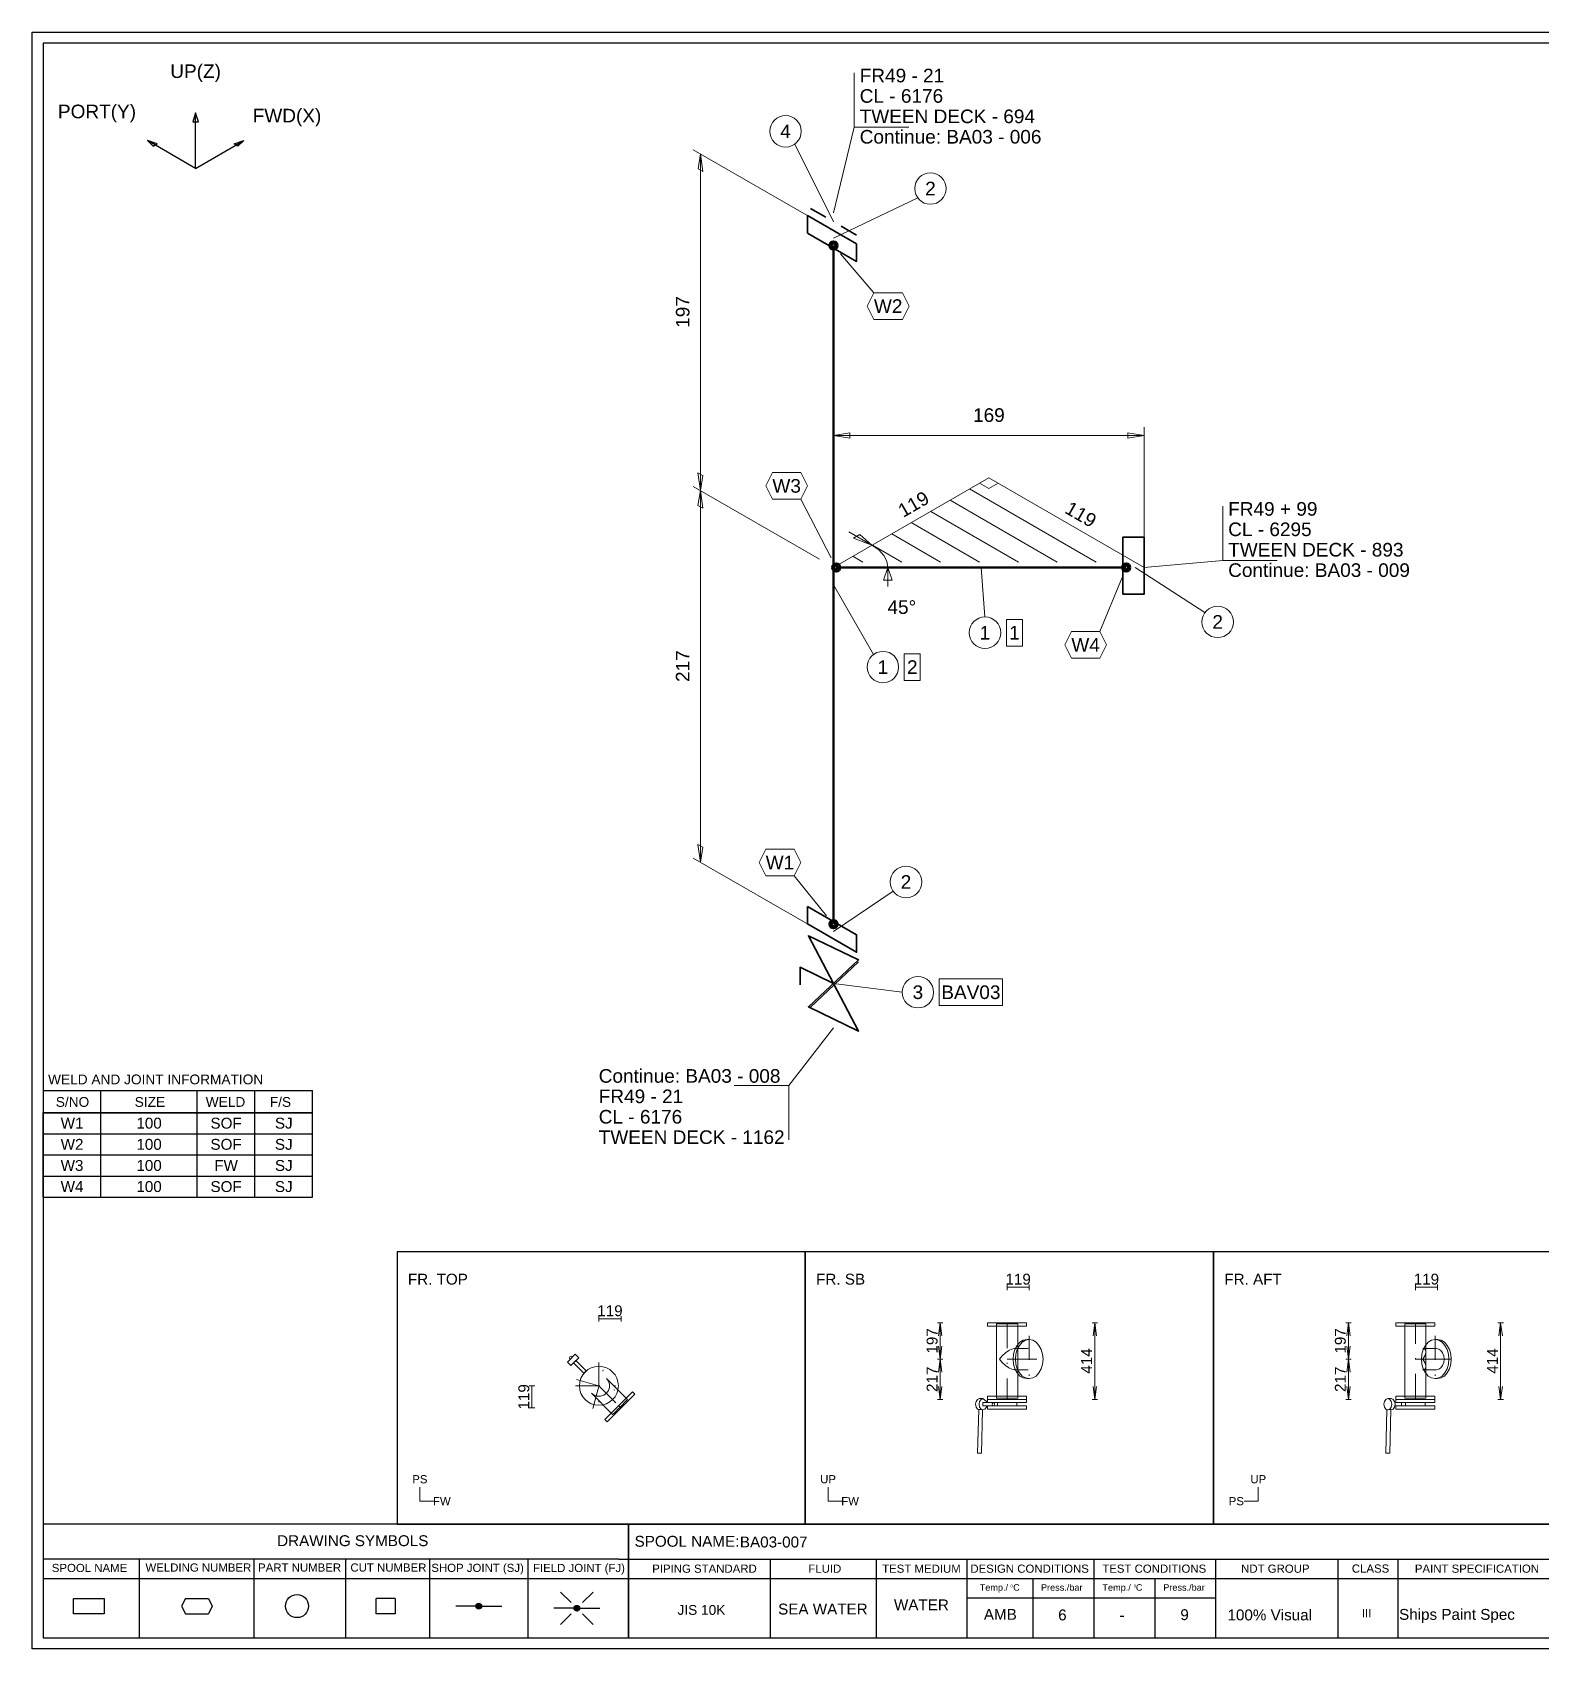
# Model space of a CAD drawing. Header units: millimetres. Extents: x 0 to 420, y 0 to 297.
# Drawn here: x 0 to 277.1, y 0 to 297 of the extents above; entities that cross this region are included whole.
import ezdxf
from ezdxf.enums import TextEntityAlignment as Align

# ---------------------------------------------------------------- set-up
doc = ezdxf.new("R2010")
doc.units = ezdxf.units.MM
doc.linetypes.add('DOTTED_DASHED5', pattern=[9.99983, 4.444369, -2.666621, 0.222218, -2.666621])
doc.linetypes.add('DOTTED_DASHED6', pattern=[10.0001, 4.444489, -2.666693, 0.222224, -2.666693])
for name, color, linetype in [('FramesFromTables', 40, 'Continuous'), ('I_Coordinates', 11, 'Continuous'), ('I_CutNumbers', 10, 'Continuous'), ('I_Dimensions', 4, 'Continuous'), ('I_OtherComponents', 2, 'Continuous'), ('I_PartNumbers', 9, 'Continuous'), ('I_Pipes', 1, 'Continuous'), ('I_Tags', 8, 'Continuous'), ('I_Triangles', 5, 'Continuous'), ('SymbolsOnDrawingSheet', 1, 'Continuous'), ('TextFromTables', 2, 'Continuous'), ('TextFromTextBoxes', 2, 'Continuous')]:
    doc.layers.add(name, color=color, linetype=linetype)
doc.styles.add('Cadmatic Default Text', font='arial.ttf')

# ---------------------------------------------------------------- blocks, each defined once
blk = doc.blocks.new('BA01728716188_BOM_4')
at = {"layer": 'FramesFromTables', "linetype": 'ByBlock', "lineweight": 18}
for p, q in [((292, 285), (418, 285)), ((292, 276), (292, 285)), ((292, 276), (292, 285)), ((299.6, 276), (299.6, 285)), ((299.6, 276), (299.6, 285)), ((307, 276), (307, 285)), ((307, 276), (307, 285)), ((318.6, 276), (318.6, 285)), ((318.6, 276), (318.6, 285)), ((360.1, 276), (360.1, 285)), ((360.1, 276), (360.1, 285)), ((384.2, 276), (384.2, 285)), ((384.2, 276), (384.2, 285)), ((405.2, 276), (405.2, 285)), ((405.2, 276), (405.2, 285)), ((418, 276), (418, 285)), ((292, 280.5), (418, 280.5)), ((292, 205), (418.1, 205)), ((292, 196.33), (292, 205)), ((292.1, 196.33), (292.1, 205)), ((299.6, 196.33), (299.6, 205)), ((299.6, 196.33), (299.6, 205)), ((307.2, 196.33), (307.2, 205)), ((307.2, 196.33), (307.2, 205)), ((361.8, 196.33), (361.8, 205)), ((361.8, 196.33), (361.8, 205)), ((383.6, 196.33), (383.6, 205)), ((383.6, 196.33), (383.6, 205)), ((405.2, 196.33), (405.2, 205)), ((405.2, 196.33), (405.2, 205)), ((418, 196.33), (418, 205)), ((292, 200.67), (418.1, 200.67)), ((292, 127.3), (418.2, 127.3)), ((292, 119.3), (292, 127.3)), ((292, 119.3), (292, 127.3)), ((298.5, 119.3), (298.5, 127.3)), ((298.5, 119.3), (298.5, 127.3)), ((356.6, 119.3), (356.6, 127.3)), ((356.6, 119.3), (356.6, 127.3)), ((380, 119.3), (380, 127.3)), ((380, 119.3), (380, 127.3)), ((399.6, 119.3), (399.6, 127.3)), ((399.6, 119.3), (399.6, 127.3)), ((418, 119.3), (418, 127.3)), ((292, 123.3), (418.2, 123.3)), ((292, 68.4), (418, 68.4)), ((292, 58.6), (292, 68.4)), ((292, 58.6), (292, 68.4)), ((305.1, 58.6), (305.1, 68.4)), ((305.1, 58.6), (305.1, 68.4)), ((323.8, 58.6), (323.8, 68.4)), ((323.8, 58.6), (323.8, 68.4)), ((384.9, 58.6), (384.9, 68.4)), ((384.9, 58.6), (384.9, 68.4)), ((397.2, 58.6), (397.2, 68.4)), ((397.2, 58.6), (397.2, 68.4)), ((407.8, 58.6), (407.8, 68.4)), ((407.8, 58.6), (407.8, 68.4)), ((418, 58.6), (418, 68.4)), ((292, 65.13), (418, 65.13)), ((292, 61.87), (418, 61.87))]:
    blk.add_line(p, q, dxfattribs=at)
at = {"layer": 'FramesFromTables', "linetype": 'ByBlock', "lineweight": -3}
for p, q in [((2, 98.5), (51.5, 98.5)), ((2, 82.96), (2, 98.5)), ((2, 82.96), (2, 98.5)), ((12.6, 82.96), (12.6, 98.5)), ((12.6, 82.96), (12.6, 98.5)), ((30.3, 82.96), (30.3, 98.5)), ((30.3, 82.96), (30.3, 98.5)), ((40.9, 82.96), (40.9, 98.5)), ((40.9, 82.96), (40.9, 98.5)), ((51.5, 82.96), (51.5, 98.5)), ((2, 94.62), (51.5, 94.62)), ((2, 90.73), (51.5, 90.73)), ((2, 86.85), (51.5, 86.85))]:
    blk.add_line(p, q, dxfattribs=at)
at = {"layer": 'FramesFromTables', "linetype": 'ByBlock', "lineweight": 18, "flags": 128}
for points in [[(292, 276), (418, 276), (418, 285)], [(292, 196.33), (418.1, 196.33), (418.1, 205)], [(292, 119.3), (418.2, 119.3), (418.2, 127.3)], [(292, 58.6), (418, 58.6), (418, 68.4)]]:
    blk.add_lwpolyline(points, dxfattribs=at)
at = {"layer": 'FramesFromTables', "linetype": 'ByBlock', "lineweight": -3, "flags": 128}
blk.add_lwpolyline([(2, 82.96), (51.5, 82.96), (51.5, 98.5)], dxfattribs=at)
at = {"layer": 'TextFromTables', "linetype": 'ByBlock', "lineweight": 13, "style": 'Cadmatic Default Text'}
for s, p in [('1', (295.8, 282.75)), ('2', (295.8, 278.25))]:
    blk.add_text(s, height=2, dxfattribs=at).set_placement(p, align=Align.MIDDLE_CENTER)
at = {"layer": 'TextFromTables', "linetype": 'ByBlock', "lineweight": 25, "style": 'Cadmatic Default Text'}
for s, p in [('0.56 ', (312.8, 282.75)), ('100A Sch40', (372.15, 282.75)), ('STPG370', (394.7, 282.75)), ('3', (303.3, 278.25)), ('100A JIS10K', (372.15, 278.25)), ('SF 390A', (394.7, 278.25)), ('3', (295.85, 202.83)), ('1', (303.4, 202.83)), ('-', (394.4, 202.83)), ('4', (295.85, 198.5)), ('1', (303.4, 198.5)), ('CNAF', (394.4, 198.5)), ('1', (295.25, 125.3)), ('2', (295.25, 121.3)), ('W1', (7.3, 96.56)), ('100', (21.45, 96.56)), ('SOF', (35.6, 96.56)), ('SJ', (46.2, 96.56)), ('W2', (7.3, 92.67)), ('100', (21.45, 92.67)), ('SOF', (35.6, 92.67)), ('SJ', (46.2, 92.67)), ('W3', (7.3, 88.79)), ('100', (21.45, 88.79)), ('FW', (35.6, 88.79)), ('SJ', (46.2, 88.79)), ('W4', (7.3, 84.91)), ('100', (21.45, 84.91)), ('SOF', (35.6, 84.91)), ('SJ', (46.2, 84.91))]:
    blk.add_text(s, height=2, dxfattribs=at).set_placement(p, align=Align.MIDDLE_CENTER)
for s, height, p in [('Pipe Seamless, BW ', 2, (319.4, 282.75)), ('16.00', 2, (406, 282.75)), ('Flange SOFF ', 2, (319.4, 278.25)), ('2.39', 2, (406, 278.25)), ('Butterfly Valve Manual 10K ', 2, (308, 202.83)), ('100A JIS10K', 2, (362.6, 202.83)), ('8.40', 2, (406, 202.83)), ('Gasket, JIS10K, Thk 3mm ', 2, (308, 198.5)), ('100A', 2, (362.6, 198.5)), ('Pipe Seamless, BW', 2, (299.3, 125.3)), ('100A Sch40', 2, (357.4, 125.3)), ('STPG370', 1.75, (380.8, 125.3)), ('160', 2, (400.4, 125.3)), ('Pipe Seamless, BW', 2, (299.3, 121.3)), ('100A Sch40', 2, (357.4, 121.3)), ('STPG370', 1.75, (380.8, 121.3)), ('400', 2, (400.4, 121.3))]:
    blk.add_text(s, height=height, dxfattribs=at).set_placement(p, align=Align.MIDDLE_LEFT)
at = {"layer": 'TextFromTextBoxes', "linetype": 'ByBlock', "lineweight": -3, "style": 'Cadmatic Default Text'}
for s, p in [('EMAS OFFSHORE LIMITED', (306.3, 33.1)), ('BIO-SEA', (383.3, 33.65)), ('9354947', (368.2, 29.15)), ('-', (306.3, 29.2)), ('P1482', (307.1, 25)), ('JP 88 STORK', (372.9, 25.05)), ('BA03-007', (130, 19.6))]:
    blk.add_text(s, height=2, dxfattribs=at).set_placement(p, align=Align.MIDDLE_LEFT)
at = {"layer": 'TextFromTextBoxes', "linetype": 'ByBlock', "lineweight": 25, "style": 'Cadmatic Default Text'}
blk.add_text('BA03', height=2.5, dxfattribs=at).set_placement((357.5, 18.3), align=Align.MIDDLE_LEFT)
at = {"layer": 'TextFromTextBoxes', "linetype": 'ByBlock', "lineweight": -3, "style": 'Cadmatic Default Text'}
for s, height, p in [('WATER', 2, (163.35, 8.05)), ('SEA WATER', 2, (145.25, 7.28)), ('AMB', 2, (177.85, 6.3)), ('6', 2, (189.25, 6.2)), ('-', 2, (200.2, 6.15)), ('9', 2, (211.7, 6.25)), ('100% Visual', 2, (227.35, 6.2)), ('Ships Paint Spec', 2, (261.75, 6.3)), ('24 kg', 2, (284.75, 6.35)), ('23/40', 2.5, (316.1, 6.5))]:
    blk.add_text(s, height=height, dxfattribs=at).set_placement(p, align=Align.MIDDLE_CENTER)
at = {"layer": 'TextFromTextBoxes', "linetype": 'ByBlock', "lineweight": 25, "style": 'Cadmatic Default Text'}
blk.add_text('BA03', height=3, dxfattribs=at).set_placement((370.1, 6.45), align=Align.MIDDLE_CENTER)
blk = doc.blocks.new('SEDS_SPOOL_FORMAT_Gol_4')
at = {"layer": 'SymbolsOnDrawingSheet', "linetype": 'ByBlock', "lineweight": -3, "flags": 128}
for points in [[(0, 297), (420, 297), (420, 0), (0, 0), (0, 297)], [(418.01, 295.01), (2, 295.01)], [(2, 295.01), (2, 2)], [(2, 102.57), (51.49, 102.57)], [(12.6, 98.45), (12.6, 102.57)], [(30.28, 98.45), (30.28, 102.57)], [(40.88, 98.45), (40.88, 102.57)], [(51.49, 98.45), (51.49, 102.57)], [(2, 98.5), (51.5, 98.5)], [(2, 98.5), (51.5, 98.5)], [(51.49, 98.47), (2, 98.47)], [(2, 98.45), (51.49, 98.45)], [(2, 22.93), (107.74, 22.93)], [(107.74, 22.93), (292.02, 22.93)], [(109.52, 22.93), (109.52, 2)], [(109.52, 2), (109.52, 22.93)], [(107.74, 16.45), (2, 16.45)], [(19.62, 16.45), (19.62, 2)], [(40.69, 16.45), (40.69, 2)], [(57.56, 16.45), (57.56, 2)], [(72.95, 16.45), (72.95, 2)], [(91.02, 16.45), (91.02, 2)], [(107.74, 16.45), (292.02, 16.45)], [(135.58, 16.45), (135.58, 2)], [(155.03, 16.45), (155.03, 2)], [(171.67, 16.45), (171.67, 2)], [(195.02, 16.45), (195.02, 2)], [(217.4, 16.45), (217.4, 2)], [(239.85, 16.45), (239.85, 2)], [(250.91, 16.34), (250.91, 2)], [(2, 12.91), (292.02, 12.91)], [(183.82, 12.91), (183.82, 2)], [(206.21, 12.91), (206.21, 2)], [(13.2, 6.41), (7.55, 6.41), (7.55, 9.23), (13.2, 9.23)], [(13.2, 9.23), (13.2, 6.41)], [(28.12, 9.23), (27.42, 7.82)], [(28.12, 9.23), (32.36, 9.23)], [(32.36, 9.23), (33.07, 7.82)], [(66.68, 9.23), (66.68, 6.41), (63.15, 6.41), (63.15, 9.23)], [(66.68, 9.23), (63.15, 9.23)], [(99, 8.47), (97.06, 10.41)], [(101.09, 8.47), (103.03, 10.41)], [(171.67, 9.37), (217.4, 9.37)], [(171.67, 9.37), (217.4, 9.37)], [(27.42, 7.82), (28.12, 6.41)], [(28.12, 6.41), (32.36, 6.41)], [(33.07, 7.82), (32.36, 6.41)], [(81.48, 7.82), (77.79, 7.82)], [(81.49, 7.78), (82.04, 8.32)], [(81.51, 7.9), (81.93, 8.32)], [(81.52, 7.7), (82.14, 8.32)], [(81.55, 7.62), (82.22, 8.29)], [(81.56, 8.06), (81.76, 8.26)], [(81.57, 7.54), (82.28, 8.25)], [(81.62, 7.48), (82.34, 8.2)], [(81.68, 7.44), (82.4, 8.16)], [(81.74, 7.39), (82.45, 8.1)], [(81.8, 7.35), (82.48, 8.02)], [(81.88, 7.32), (82.5, 7.94)], [(81.98, 7.32), (82.53, 7.86)], [(82.09, 7.32), (82.52, 7.75)], [(82.24, 7.36), (82.47, 7.59)], [(82.54, 7.82), (86.24, 7.82)], [(99.51, 7.42), (95.82, 7.42)], [(99, 6.38), (97.06, 4.44)], [(99.53, 7.47), (99.99, 7.93)], [(99.53, 7.37), (100.1, 7.93)], [(99.56, 7.29), (100.2, 7.93)], [(99.58, 7.62), (99.88, 7.93)], [(99.58, 7.21), (100.27, 7.89)], [(99.61, 7.13), (100.33, 7.84)], [(99.67, 7.08), (100.39, 7.8)], [(99.73, 7.03), (100.45, 7.75)], [(99.79, 6.99), (100.49, 7.69)], [(99.85, 6.94), (100.52, 7.61)], [(99.94, 6.92), (100.54, 7.53)], [(100.04, 6.92), (100.57, 7.45)], [(100.15, 6.92), (100.54, 7.31)], [(100.38, 7.04), (100.49, 7.15)], [(100.57, 7.42), (104.27, 7.42)], [(101.09, 6.38), (103.03, 4.44)], [(2, 2), (418.01, 2)]]:
    blk.add_lwpolyline(points, dxfattribs=at)
at = {"layer": 'SymbolsOnDrawingSheet', "linetype": 'ByBlock', "lineweight": -3}
for centre, radius in [((48.63, 7.82), 2.12), ((82.01, 7.82), 0.53), ((100.04, 7.42), 0.53)]:
    blk.add_circle(centre, radius, dxfattribs=at)
at = {"layer": 'SymbolsOnDrawingSheet', "linetype": 'ByBlock', "lineweight": -3, "style": 'Cadmatic Default Text'}
for s, p in [('WELD AND JOINT INFORMATION', (2.89, 105.5)), ('S/NO', (4.31, 101.36)), ('SIZE', (18.81, 101.36)), ('WELD', (31.86, 101.36)), ('F/S', (43.63, 101.36))]:
    blk.add_text(s, height=1.8, dxfattribs=at).set_placement(p, align=Align.TOP_LEFT)
for s, height, p in [('DRAWING SYMBOLS', 2, (44.98, 18.84)), ('Temp./  C   ', 1.2, (174.06, 10.65)), ('Press./bar', 1.2, (185.31, 10.65)), ('Temp./  C   ', 1.2, (196.61, 10.65)), ('Press./bar', 1.2, (207.78, 10.65)), ('0', 0.53, (179.71, 11.25)), ('0', 0.53, (202.37, 11.25))]:
    blk.add_text(s, height=height, dxfattribs=at).set_placement(p)
for s, height, p in [('SPOOL NAME:', 2, (110.65, 19.73)), ('SPOOL NAME', 1.5, (3.58, 14.83)), ('WELDING NUMBER', 1.5, (20.79, 14.91)), ('PART NUMBER', 1.5, (41.48, 14.91)), ('CUT NUMBER', 1.5, (58.44, 14.91)), ('SHOP JOINT (SJ)', 1.5, (73.31, 14.85)), ('FIELD JOINT (FJ)', 1.5, (92, 14.83)), ('PIPING STANDARD', 1.5, (113.89, 14.7)), ('FLUID', 1.5, (142.57, 14.7)), ('TEST MEDIUM', 1.5, (156.14, 14.7)), ('DESIGN CONDITIONS', 1.5, (172.34, 14.7)), ('TEST CONDITIONS', 1.5, (196.58, 14.7)), ('NDT GROUP', 1.5, (222.09, 14.7)), ('CLASS', 1.5, (242.43, 14.72)), ('PAINT SPECIFICATION', 1.5, (254.01, 14.7)), ('JIS 10K', 1.8, (118.53, 7.12)), ('III', 1.5, (244.26, 6.51))]:
    blk.add_text(s, height=height, dxfattribs=at).set_placement(p, align=Align.MIDDLE_LEFT)
blk = doc.blocks.new('BA01728716188_PRT_58_3')
at = {"layer": 'I_OtherComponents', "linetype": 'ByBlock', "lineweight": 35}
for p, q in [((93.79, 239.71), (90.96, 241.34)), ((99.45, 236.44), (96.62, 238.07))]:
    blk.add_line(p, q, dxfattribs=at)
blk = doc.blocks.new('BA01728716188_PRT_59_3')
at = {"layer": 'I_OtherComponents', "linetype": 'ByBlock', "lineweight": 35, "flags": 128}
blk.add_lwpolyline([(90.4, 236.82), (90.4, 240.03), (99.45, 234.81), (99.45, 231.59), (90.4, 236.82)], dxfattribs=at)
at = {"layer": 'I_OtherComponents', "linetype": 'ByBlock', "lineweight": 50}
for radius in [0.75, 0.375]:
    blk.add_circle((95.2, 234.53), radius, dxfattribs=at)
blk = doc.blocks.new('BA01728716188_PRT_60_3')
at = {"layer": 'I_Pipes', "linetype": 'ByBlock', "lineweight": 50}
blk.add_line((95.2, 234.53), (95.2, 109.83), dxfattribs=at)
blk = doc.blocks.new('BA01728716188_PRT_63_3')
at = {"layer": 'I_OtherComponents', "linetype": 'ByBlock', "lineweight": 35, "flags": 128}
blk.add_lwpolyline([(90.39, 113.1), (90.39, 109.88), (99.44, 104.66), (99.44, 107.87), (90.39, 113.1)], dxfattribs=at)
at = {"layer": 'I_OtherComponents', "linetype": 'ByBlock', "lineweight": 50}
for radius in [0.75, 0.375]:
    blk.add_circle((95.2, 109.83), radius, dxfattribs=at)
blk = doc.blocks.new('BA01728716188_PRT_64_3')
at = {"layer": 'I_OtherComponents', "linetype": 'ByBlock', "lineweight": 35}
blk.add_line((99.8, 102.92), (90.91, 94.49), dxfattribs=at)
at = {"layer": 'I_OtherComponents', "linetype": 'ByBlock', "lineweight": 35, "flags": 128}
for points in [[(95.2, 105.47), (90.6, 107.7), (99.8, 90.18), (90.6, 94.64), (99.8, 103.25), (95.2, 105.47)], [(95.2, 98.94), (89.07, 101.91), (89.07, 98.65)]]:
    blk.add_lwpolyline(points, dxfattribs=at)
at = {"layer": 'I_OtherComponents', "flags": 1}
blk.add_attdef('ValvePos', (95.2, 98.94), '', height=2.5, dxfattribs=at)
blk = doc.blocks.new('BA01728716188_PRT_127_3')
at = {"layer": 'I_Pipes', "linetype": 'ByBlock', "lineweight": 50}
blk.add_line((95.7, 175.37), (148.97, 175.37), dxfattribs=at)
blk = doc.blocks.new('BA01728716188_PRT_128_3')
at = {"layer": 'I_OtherComponents', "linetype": 'ByBlock', "lineweight": 35, "flags": 128}
blk.add_lwpolyline([(148.37, 180.92), (152.3, 180.92), (152.3, 170.47), (148.37, 170.47), (148.37, 180.92)], dxfattribs=at)
at = {"layer": 'I_OtherComponents', "linetype": 'ByBlock', "lineweight": 50}
for radius in [0.75, 0.375]:
    blk.add_circle((148.97, 175.37), radius, dxfattribs=at)
blk = doc.blocks.new('BA01728716188_TRI_0_3')
at = {"layer": 'I_Triangles', "linetype": 'ByBlock', "lineweight": 0}
for p, q in [((116.61, 187.73), (136.29, 176.37)), ((120.18, 189.79), (143.43, 176.37)), ((113.05, 185.67), (129.16, 176.37)), ((105.91, 181.55), (114.88, 176.37)), ((109.48, 183.61), (122.02, 176.37)), ((102.34, 179.49), (107.74, 176.37)), ((98.77, 177.43), (100.61, 176.37))]:
    blk.add_line(p, q, dxfattribs=at)
at = {"layer": 'I_Triangles', "linetype": 'ByBlock', "lineweight": 0, "flags": 128}
for points in [[(95.2, 175.37), (123.75, 191.85), (152.3, 175.37)], [(122.02, 190.85), (123.75, 189.85), (125.48, 190.85)], [(105.2, 171.9), (105.2, 175.37), (104.4, 173.06), (106, 173.06), (105.2, 175.37), (105.01, 176.5), (104.44, 177.58), (103.52, 178.58), (102.27, 179.45), (98.88, 180.76), (100.01, 181.41), (102.27, 179.45), (98.03, 181.9)]]:
    blk.add_lwpolyline(points, dxfattribs=at)
at = {"layer": 'I_Triangles', "linetype": 'ByBlock', "lineweight": 0, "style": 'Cadmatic Default Text'}
for rotation, p in [(30, (109.9, 187)), (330, (140.65, 185.13))]:
    blk.add_text('119', height=2.5, rotation=rotation, dxfattribs=at).set_placement(p, align=Align.MIDDLE_CENTER)
blk.add_text('45°', height=2.5, dxfattribs=at).set_placement((107.75, 168.09), align=Align.MIDDLE_CENTER)
blk = doc.blocks.new('BA01728716188_DIM_0_3')
at = {"layer": 'I_Dimensions', "linetype": 'ByBlock', "lineweight": 0}
for p, q in [((95.2, 178.37), (95.2, 201.12)), ((95.2, 199.62), (152.3, 199.62)), ((152.3, 201.12), (152.3, 178.37))]:
    blk.add_line(p, q, dxfattribs=at)
at = {"layer": 'I_Dimensions', "linetype": 'ByBlock', "lineweight": 0, "flags": 128}
for points in [[(95.2, 199.62), (98.2, 199.12), (98.2, 200.12), (95.2, 199.62)], [(152.3, 199.62), (149.3, 199.12), (149.3, 200.12), (152.3, 199.62)]]:
    blk.add_lwpolyline(points, dxfattribs=at)
at = {"layer": 'I_Dimensions', "linetype": 'ByBlock', "lineweight": 0, "style": 'Cadmatic Default Text'}
blk.add_text('169', height=2.5, dxfattribs=at).set_placement((123.75, 203.37), align=Align.MIDDLE_CENTER)
blk = doc.blocks.new('BA01728716188_DIM_1_3')
at = {"layer": 'I_Dimensions', "linetype": 'ByBlock', "lineweight": 0}
for p, q in [((69.44, 190.25), (92.6, 176.87)), ((70.74, 121.23), (70.74, 189.5)), ((92.6, 108.61), (69.44, 121.98))]:
    blk.add_line(p, q, dxfattribs=at)
at = {"layer": 'I_Dimensions', "linetype": 'ByBlock', "lineweight": 0, "flags": 128}
for points in [[(70.74, 189.5), (71.17, 186.25), (70.3, 186.75), (70.74, 189.5)], [(70.74, 121.23), (71.17, 123.98), (70.3, 124.48), (70.74, 121.23)]]:
    blk.add_lwpolyline(points, dxfattribs=at)
at = {"layer": 'I_Dimensions', "linetype": 'ByBlock', "lineweight": 0, "style": 'Cadmatic Default Text'}
blk.add_text('217', height=2.5, rotation=90, dxfattribs=at).set_placement((67.49, 157.24), align=Align.MIDDLE_CENTER)
blk = doc.blocks.new('BA01728716188_DIM_2_3')
at = {"layer": 'I_Dimensions', "linetype": 'ByBlock', "lineweight": 0}
for p, q in [((69.44, 252.13), (92.61, 238.76)), ((70.74, 189.49), (70.74, 251.38)), ((92.6, 176.87), (69.44, 190.24))]:
    blk.add_line(p, q, dxfattribs=at)
at = {"layer": 'I_Dimensions', "linetype": 'ByBlock', "lineweight": 0, "flags": 128}
for points in [[(70.74, 251.38), (71.17, 248.13), (70.31, 248.63), (70.74, 251.38)], [(70.74, 189.49), (71.17, 192.24), (70.3, 192.74), (70.74, 189.49)]]:
    blk.add_lwpolyline(points, dxfattribs=at)
at = {"layer": 'I_Dimensions', "linetype": 'ByBlock', "lineweight": 0, "style": 'Cadmatic Default Text'}
blk.add_text('197', height=2.5, rotation=90, dxfattribs=at).set_placement((67.49, 222.31), align=Align.MIDDLE_CENTER)
blk = doc.blocks.new('BA01728716188_CRD_0_3')
at = {"layer": 'I_Coordinates', "linetype": 'ByBlock', "lineweight": 0}
blk.add_line((86.96, 80.19), (95.2, 90.78), dxfattribs=at)
at = {"layer": 'I_Coordinates', "linetype": 'ByBlock', "lineweight": 0, "flags": 128}
blk.add_lwpolyline([(86.96, 70.19), (86.96, 80.19), (76.96, 80.19)], dxfattribs=at)
at = {"layer": 'I_Coordinates', "linetype": 'ByBlock', "lineweight": 0, "style": 'Cadmatic Default Text'}
for s, p in [('Continue: BA03 - 008', (52.06, 83.19)), ('FR49 - 21', (52.06, 79.44)), ('CL - 6176', (52.06, 75.69)), ('TWEEN DECK - 1162', (52.06, 71.94))]:
    blk.add_text(s, height=2.5, dxfattribs=at).set_placement(p, align=Align.TOP_LEFT)
blk = doc.blocks.new('BA01728716188_CRD_1_3')
at = {"layer": 'I_Coordinates', "linetype": 'ByBlock', "lineweight": 0}
blk.add_line((166.71, 176.63), (152.3, 175.37), dxfattribs=at)
at = {"layer": 'I_Coordinates', "linetype": 'ByBlock', "lineweight": 0, "flags": 128}
blk.add_lwpolyline([(166.71, 186.63), (166.71, 176.63), (176.71, 176.63)], dxfattribs=at)
at = {"layer": 'I_Coordinates', "linetype": 'ByBlock', "lineweight": 0, "style": 'Cadmatic Default Text'}
for s, p in [('FR49 + 99', (167.71, 184.88)), ('CL - 6295', (167.71, 181.13)), ('TWEEN DECK - 893', (167.71, 177.38)), ('Continue: BA03 - 009', (167.71, 173.63))]:
    blk.add_text(s, height=2.5, dxfattribs=at).set_placement(p)
blk = doc.blocks.new('BA01728716188_CRD_2_3')
at = {"layer": 'I_Coordinates', "linetype": 'ByBlock', "lineweight": 0}
blk.add_line((99.01, 256.26), (95.2, 240.52), dxfattribs=at)
at = {"layer": 'I_Coordinates', "linetype": 'ByBlock', "lineweight": 0, "flags": 128}
blk.add_lwpolyline([(99.01, 266.26), (99.01, 256.26), (109.01, 256.26)], dxfattribs=at)
at = {"layer": 'I_Coordinates', "linetype": 'ByBlock', "lineweight": 0, "style": 'Cadmatic Default Text'}
for s, p in [('FR49 - 21', (100.01, 264.51)), ('CL - 6176', (100.01, 260.76)), ('TWEEN DECK - 694', (100.01, 257.01)), ('Continue: BA03 - 006', (100.01, 253.26))]:
    blk.add_text(s, height=2.5, dxfattribs=at).set_placement(p)
blk = doc.blocks.new('BA01728716188_PTN_0_3')
at = {"layer": 'I_PartNumbers', "linetype": 'ByBlock', "lineweight": 0}
blk.add_line((110.67, 243.3), (95.2, 235.89), dxfattribs=at)
blk.add_circle((113.01, 245), 2.89, dxfattribs=at)
at = {"layer": 'I_PartNumbers', "linetype": 'ByBlock', "lineweight": 0, "style": 'Cadmatic Default Text'}
blk.add_text('2', height=2.5, dxfattribs=at).set_placement((113.01, 245), align=Align.MIDDLE_CENTER)
blk = doc.blocks.new('BA01728716188_PTN_1_3')
at = {"layer": 'I_PartNumbers', "linetype": 'ByBlock', "lineweight": 0}
blk.add_line((88.08, 253.16), (95.2, 238.89), dxfattribs=at)
blk.add_circle((86.38, 255.51), 2.89, dxfattribs=at)
at = {"layer": 'I_PartNumbers', "linetype": 'ByBlock', "lineweight": 0, "style": 'Cadmatic Default Text'}
blk.add_text('4', height=2.5, dxfattribs=at).set_placement((86.38, 255.51), align=Align.MIDDLE_CENTER)
blk = doc.blocks.new('BA01728716188_PTN_2_3')
at = {"layer": 'I_PartNumbers', "linetype": 'ByBlock', "lineweight": 0}
blk.add_line((123.03, 166.27), (122.33, 175.37), dxfattribs=at)
blk.add_circle((123.03, 163.38), 2.89, dxfattribs=at)
at = {"layer": 'I_PartNumbers', "linetype": 'ByBlock', "lineweight": 0, "style": 'Cadmatic Default Text'}
blk.add_text('1', height=2.5, dxfattribs=at).set_placement((123.03, 163.38), align=Align.MIDDLE_CENTER)
blk = doc.blocks.new('BA01728716188_PTN_3_3')
at = {"layer": 'I_PartNumbers', "linetype": 'ByBlock', "lineweight": 0}
blk.add_line((163.44, 167.07), (150.63, 175.37), dxfattribs=at)
blk.add_circle((165.78, 165.37), 2.89, dxfattribs=at)
at = {"layer": 'I_PartNumbers', "linetype": 'ByBlock', "lineweight": 0, "style": 'Cadmatic Default Text'}
blk.add_text('2', height=2.5, dxfattribs=at).set_placement((165.78, 165.37), align=Align.MIDDLE_CENTER)
blk = doc.blocks.new('BA01728716188_PTN_4_3')
at = {"layer": 'I_PartNumbers', "linetype": 'ByBlock', "lineweight": 0}
blk.add_line((106.17, 115.88), (95.2, 108.47), dxfattribs=at)
blk.add_circle((108.51, 117.58), 2.89, dxfattribs=at)
at = {"layer": 'I_PartNumbers', "linetype": 'ByBlock', "lineweight": 0, "style": 'Cadmatic Default Text'}
blk.add_text('2', height=2.5, dxfattribs=at).set_placement((108.51, 117.58), align=Align.MIDDLE_CENTER)
blk = doc.blocks.new('BA01728716188_PTN_5_3')
at = {"layer": 'I_PartNumbers', "linetype": 'ByBlock', "lineweight": 0}
blk.add_line((107.8, 97.32), (95.2, 98.94), dxfattribs=at)
blk.add_circle((110.7, 97.32), 2.89, dxfattribs=at)
at = {"layer": 'I_PartNumbers', "linetype": 'ByBlock', "lineweight": 0, "style": 'Cadmatic Default Text'}
blk.add_text('3', height=2.5, dxfattribs=at).set_placement((110.7, 97.32), align=Align.MIDDLE_CENTER)
blk = doc.blocks.new('BA01728716188_PTN_6_3')
at = {"layer": 'I_PartNumbers', "linetype": 'ByBlock', "lineweight": 0}
blk.add_line((102.57, 159.4), (95.2, 172.18), dxfattribs=at)
blk.add_circle((104.27, 157.06), 2.89, dxfattribs=at)
at = {"layer": 'I_PartNumbers', "linetype": 'ByBlock', "lineweight": 0, "style": 'Cadmatic Default Text'}
blk.add_text('1', height=2.5, dxfattribs=at).set_placement((104.27, 157.06), align=Align.MIDDLE_CENTER)
blk = doc.blocks.new('BA01728716188_CUT_7_3')
at = {"layer": 'I_CutNumbers', "linetype": 'ByBlock', "lineweight": 0, "flags": 128}
blk.add_lwpolyline([(129.91, 160.93), (129.91, 165.83), (126.97, 165.83), (126.97, 160.93), (129.91, 160.93)], dxfattribs=at)
at = {"layer": 'I_CutNumbers', "linetype": 'ByBlock', "lineweight": 0, "style": 'Cadmatic Default Text'}
blk.add_text('1', height=2.5, dxfattribs=at).set_placement((128.44, 163.38), align=Align.MIDDLE_CENTER)
blk = doc.blocks.new('BA01728716188_CUT_8_3')
at = {"layer": 'I_CutNumbers', "linetype": 'ByBlock', "lineweight": 0, "flags": 128}
blk.add_lwpolyline([(111.15, 154.61), (111.15, 159.5), (108.21, 159.5), (108.21, 154.61), (111.15, 154.61)], dxfattribs=at)
at = {"layer": 'I_CutNumbers', "linetype": 'ByBlock', "lineweight": 0, "style": 'Cadmatic Default Text'}
blk.add_text('2', height=2.5, dxfattribs=at).set_placement((109.68, 157.06), align=Align.MIDDLE_CENTER)
blk = doc.blocks.new('BA01728716188_vpo_9_3')
at = {"layer": 'I_Tags', "linetype": 'ByBlock', "lineweight": 0, "flags": 128}
blk.add_lwpolyline([(126.25, 94.88), (126.25, 99.77), (114.63, 99.77), (114.63, 94.88), (126.25, 94.88)], dxfattribs=at)
at = {"layer": 'I_Tags', "linetype": 'ByBlock', "lineweight": 0, "style": 'Cadmatic Default Text'}
blk.add_text('BAV03', height=2.5, dxfattribs=at).set_placement((120.44, 97.32), align=Align.MIDDLE_CENTER)
blk = doc.blocks.new('Pi_Weld_0')
at = {"layer": 'I_Tags', "linetype": 'ByBlock', "lineweight": 0, "flags": 128}
for points in [[(-2.62, 2.45), (-8.74, 9.63)], [(-2.62, 2.45), (-3.84, 0)], [(-3.84, 0), (-2.62, -2.45)], [(2.62, 2.45), (-2.62, 2.45)], [(3.84, 0), (2.62, 2.45)], [(2.62, -2.45), (3.84, 0)], [(-2.62, -2.45), (2.62, -2.45)]]:
    blk.add_lwpolyline(points, dxfattribs=at)
at = {"layer": 'I_Tags', "linetype": 'ByBlock', "lineweight": 0, "style": 'Cadmatic Default Text'}
blk.add_text('W2', height=2.5, dxfattribs=at).set_placement((0, 0), align=Align.MIDDLE_CENTER)
blk = doc.blocks.new('Pi_Weld_1')
at = {"layer": 'I_Tags', "linetype": 'ByBlock', "lineweight": 0, "flags": 128}
for points in [[(-2.62, 2.45), (-3.84, 0)], [(-3.84, 0), (-2.62, -2.45)], [(2.62, 2.45), (-2.62, 2.45)], [(3.84, 0), (2.62, 2.45)], [(2.62, -2.45), (3.84, 0)], [(-2.62, -2.45), (2.62, -2.45)], [(2.62, -2.45), (8.58, -9.77)]]:
    blk.add_lwpolyline(points, dxfattribs=at)
at = {"layer": 'I_Tags', "linetype": 'ByBlock', "lineweight": 0, "style": 'Cadmatic Default Text'}
blk.add_text('W1', height=2.5, dxfattribs=at).set_placement((0, 0), align=Align.MIDDLE_CENTER)
blk = doc.blocks.new('Pi_Weld_2')
at = {"layer": 'I_Tags', "linetype": 'ByBlock', "lineweight": 0, "flags": 128}
for points in [[(-2.62, 2.45), (-3.84, 0)], [(-3.84, 0), (-2.62, -2.45)], [(2.62, 2.45), (-2.62, 2.45)], [(3.84, 0), (2.62, 2.45)], [(2.62, -2.45), (3.84, 0)], [(-2.62, -2.45), (2.62, -2.45)], [(2.62, -2.45), (8.2, -13.21)]]:
    blk.add_lwpolyline(points, dxfattribs=at)
at = {"layer": 'I_Tags', "linetype": 'ByBlock', "lineweight": 0, "style": 'Cadmatic Default Text'}
blk.add_text('W3', height=2.5, dxfattribs=at).set_placement((0, 0), align=Align.MIDDLE_CENTER)
blk = doc.blocks.new('Pi_Weld_3')
at = {"layer": 'I_Tags', "linetype": 'ByBlock', "lineweight": 0, "flags": 128}
for points in [[(2.62, 2.45), (6.69, 12.37)], [(-2.62, 2.45), (-3.84, 0)], [(-3.84, 0), (-2.62, -2.45)], [(2.62, 2.45), (-2.62, 2.45)], [(3.84, 0), (2.62, 2.45)], [(2.62, -2.45), (3.84, 0)], [(-2.62, -2.45), (2.62, -2.45)]]:
    blk.add_lwpolyline(points, dxfattribs=at)
at = {"layer": 'I_Tags', "linetype": 'ByBlock', "lineweight": 0, "style": 'Cadmatic Default Text'}
blk.add_text('W4', height=2.5, dxfattribs=at).set_placement((0, 0), align=Align.MIDDLE_CENTER)

msp = doc.modelspace()

# ---------------------------------------------------------------- linework, layer by layer
at = {"linetype": 'ByBlock', "lineweight": 18, "flags": 128}
for points in [[(182.67, 59.9), (182.67, 59.29), (175.51, 59.29), (175.51, 59.9), (182.67, 59.9)], [(181.04, 59.66), (181.04, 46.04), (177.14, 46.04), (177.14, 59.66), (181.04, 59.66)], [(257.68, 59.9), (257.68, 59.29), (250.52, 59.29), (250.52, 59.9), (257.68, 59.9)], [(256.05, 59.66), (256.05, 46.04), (252.15, 46.04), (252.15, 59.66), (256.05, 59.66)], [(182.73, 49.62), (182.07, 49.74), (181.46, 50.1), (180.94, 50.67), (180.53, 51.41), (180.28, 52.27), (180.2, 53.2), (180.28, 54.12), (180.53, 54.99), (180.94, 55.73), (181.46, 56.3), (182.07, 56.66), (182.73, 56.78)], [(183.16, 49.62), (182.5, 49.74), (181.89, 50.1), (181.37, 50.67), (180.97, 51.41), (180.71, 52.27), (180.63, 53.2), (180.71, 54.12), (180.97, 54.99), (181.37, 55.73), (181.89, 56.3), (182.5, 56.66), (183.16, 56.78), (183.81, 56.66), (184.42, 56.3), (184.95, 55.73), (185.35, 54.99), (185.6, 54.12), (185.69, 53.2), (185.6, 52.27), (185.35, 51.41), (184.95, 50.67), (184.42, 50.1), (183.81, 49.74), (183.16, 49.62)], [(183.16, 56.78), (182.73, 56.78)], [(257.73, 49.62), (258.39, 49.74), (259, 50.1), (259.52, 50.67), (259.92, 51.41), (260.18, 52.27), (260.26, 53.2), (260.18, 54.12), (259.92, 54.99), (259.52, 55.73), (259, 56.3), (258.39, 56.66), (257.73, 56.78), (257.08, 56.66), (256.47, 56.3), (255.94, 55.73), (255.54, 54.99), (255.29, 54.12), (255.2, 53.2), (255.29, 52.27), (255.54, 51.41), (255.94, 50.67), (256.47, 50.1), (257.08, 49.74), (257.73, 49.62)], [(257.73, 56.78), (258.16, 56.78)], [(258.16, 49.62), (258.82, 49.74), (259.43, 50.1), (259.95, 50.67), (260.36, 51.41), (260.61, 52.27), (260.7, 53.2), (260.61, 54.12), (260.36, 54.99), (259.95, 55.73), (259.43, 56.3), (258.82, 56.66), (258.16, 56.78)], [(99.75, 54.09), (100.38, 53.45), (98.94, 52.01), (98.3, 52.64), (99.75, 54.09)], [(98.77, 53.62), (98.67, 53.36)], [(99.03, 53.72), (98.77, 53.62)], [(99.28, 53.62), (99.03, 53.72)], [(177.71, 53.2), (178.21, 53.8)], [(178.21, 53.8), (178.79, 54.34)], [(178.79, 54.34), (179.4, 54.77)], [(179.4, 54.77), (179.98, 55.05)], [(179.98, 55.05), (180.47, 55.15), (182.99, 55.15)], [(258.42, 55.05), (258, 55.15), (255.48, 55.15)], [(255.48, 55.15), (255.84, 55.05)], [(255.84, 53.8), (255.48, 53.2)], [(255.84, 55.05), (256.02, 54.77)], [(256.02, 54.34), (255.84, 53.8)], [(256.02, 54.77), (256.02, 54.34)], [(258.81, 54.77), (258.42, 55.05)], [(259.11, 54.34), (258.81, 54.77)], [(259.31, 53.8), (259.11, 54.34)], [(259.37, 53.2), (259.31, 53.8)], [(98.67, 53.36), (98.77, 53.11)], [(98.93, 53.27), (99.12, 53.46)], [(101.35, 50.62), (99.45, 52.52), (99.87, 52.94), (101.77, 51.04), (101.35, 50.62)], [(178.21, 52.6), (177.71, 53.2)], [(178.79, 52.05), (178.21, 52.6)], [(179.4, 51.62), (178.79, 52.05)], [(179.98, 51.34), (179.4, 51.62)], [(182.99, 51.25), (180.47, 51.25), (179.98, 51.34)], [(255.48, 53.2), (255.84, 52.6)], [(255.84, 51.34), (255.48, 51.25), (258, 51.25), (258.42, 51.34)], [(255.84, 52.6), (256.02, 52.05)], [(256.02, 51.62), (255.84, 51.34)], [(256.02, 52.05), (256.02, 51.62)], [(258.42, 51.34), (258.81, 51.62)], [(258.81, 51.62), (259.11, 52.05)], [(259.11, 52.05), (259.31, 52.6)], [(259.31, 52.6), (259.37, 53.2)], [(103.79, 46.37), (104.4, 46.37), (104.98, 46.56), (105.47, 46.92), (105.83, 47.41), (106.02, 47.99), (106.02, 48.6), (105.83, 49.18), (105.5, 49.65)], [(109.3, 45.72), (109.36, 45.78), (105.5, 49.65)], [(105.5, 49.65), (105.83, 49.18)], [(105.83, 49.18), (106.02, 48.6)], [(106.02, 47.99), (105.83, 47.41)], [(106.02, 48.6), (106.02, 47.99)], [(182.73, 49.62), (183.16, 49.62)], [(258.16, 49.62), (257.73, 49.62)], [(103.21, 46.56), (102.71, 46.92), (106.61, 43.03), (106.68, 43.09)], [(103.79, 46.37), (103.21, 46.56)], [(103.59, 46.44), (103.79, 46.37)], [(104.4, 46.37), (103.79, 46.37)], [(104.98, 46.56), (104.4, 46.37)], [(105.47, 46.92), (104.98, 46.56)], [(105.63, 41.7), (105.19, 42.14), (110.26, 47.2), (110.69, 46.77), (105.63, 41.7)], [(105.83, 47.41), (105.47, 46.92)], [(107.99, 44.4), (108.41, 44.83)], [(108.41, 44.83), (108.8, 45.21)], [(108.8, 45.21), (109.1, 45.52)], [(109.1, 45.52), (109.3, 45.72)], [(174.03, 45.94), (173.67, 45.8), (173.4, 45.42), (173.31, 44.91), (173.4, 44.4), (173.67, 44.03)], [(174.66, 45.94), (174.3, 45.8), (174.03, 45.42), (173.94, 44.91), (174.03, 44.4), (174.3, 44.03), (174.66, 43.89), (175.02, 44.03), (175.29, 44.4)], [(174.03, 45.94), (174.66, 45.94)], [(175.29, 45.42), (174.66, 45.94)], [(174.66, 44.62), (174.66, 45.21)], [(175.51, 45.21), (174.66, 45.21)], [(174.66, 44.62), (176.56, 44.62)], [(175.33, 45.21), (175.29, 45.42)], [(175.29, 44.4), (175.33, 44.62)], [(175.51, 45.8), (175.51, 46.41), (182.67, 46.41), (182.67, 45.8), (175.51, 45.8)], [(182.67, 45.8), (182.67, 45.21), (175.51, 45.21), (175.51, 45.8), (182.67, 45.8)], [(175.51, 44.03), (175.51, 44.62), (182.67, 44.62), (182.67, 44.03), (175.51, 44.03)], [(176.56, 45.21), (175.65, 45.21)], [(176.56, 44.62), (176.41, 44.7), (176.35, 44.91), (176.41, 45.12), (176.56, 45.21), (176.71, 45.12), (176.77, 44.91), (176.71, 44.7), (176.56, 44.62)], [(180.88, 45.21), (180.88, 44.62), (177.3, 44.62), (177.3, 45.21), (180.88, 45.21)], [(248.68, 44.03), (248.41, 44.4), (248.31, 44.91), (248.41, 45.42), (248.68, 45.8), (249.04, 45.94)], [(249.04, 45.94), (249.4, 45.8), (249.66, 45.42), (249.76, 44.91), (249.66, 44.4), (249.4, 44.03)], [(249.67, 45.94), (249.04, 45.94)], [(249.67, 45.94), (250.03, 45.8), (250.29, 45.42), (250.39, 44.91), (250.29, 44.4), (250.03, 44.03), (249.67, 43.89)], [(250.33, 45.21), (251.57, 45.21)], [(251.57, 44.62), (250.33, 44.62)], [(250.52, 45.8), (250.52, 46.41), (257.68, 46.41), (257.68, 45.8), (250.52, 45.8)], [(250.52, 45.21), (250.52, 45.8)], [(250.52, 45.8), (257.68, 45.8)], [(250.52, 44.03), (250.52, 44.62), (257.68, 44.62), (257.68, 44.03), (250.52, 44.03)], [(257.68, 45.21), (251.57, 45.21)], [(251.57, 44.62), (251.57, 45.21)], [(255.89, 45.21), (255.89, 44.62), (252.31, 44.62), (252.31, 45.21), (255.89, 45.21)], [(257.68, 45.8), (257.68, 45.21)], [(106.68, 43.09), (106.87, 43.29)], [(106.87, 43.29), (107.18, 43.59)], [(107.18, 43.59), (107.56, 43.98)], [(107.56, 43.98), (107.99, 44.4)], [(173.67, 44.03), (173.92, 43.93)], [(173.99, 43.95), (173.88, 43.92), (173.67, 35.92), (173.77, 35.91)], [(174.24, 43.92), (173.99, 43.95)], [(174.49, 43.89), (174.24, 43.92)], [(174.39, 35.9), (174.6, 43.89)], [(174.66, 43.89), (174.49, 43.89)], [(249.03, 43.89), (248.68, 44.03)], [(248.68, 35.92), (248.89, 43.92), (249, 43.89)], [(249, 43.89), (249.25, 43.92)], [(249.4, 44.03), (249.06, 43.9)], [(249.25, 43.92), (249.51, 43.95)], [(249.51, 43.95), (249.61, 43.92), (249.39, 35.9)], [(249.61, 43.89), (249.67, 43.89)], [(173.77, 35.91), (174.03, 35.9)], [(174.03, 35.9), (174.28, 35.9)], [(174.28, 35.9), (174.39, 35.9)], [(249.39, 35.9), (249.29, 35.91), (249.04, 35.92), (248.78, 35.93), (248.68, 35.92), (248.78, 35.91), (249.04, 35.9), (249.29, 35.9), (249.39, 35.9)], [(71.2, 27.1), (71.2, 29.67)], [(71.2, 27.1), (73.78, 27.1)], [(146.2, 27.1), (146.2, 29.67)], [(146.2, 27.1), (148.77, 27.1)], [(225.24, 27.1), (222.66, 27.1)], [(225.24, 27.1), (225.24, 29.67)]]:
    msp.add_lwpolyline(points, dxfattribs=at)
at = {"linetype": 'DOTTED_DASHED5', "lineweight": 13, "flags": 128}
for points in [[(179.09, 59.9), (179.09, 59.29)], [(254.1, 59.29), (254.1, 59.9)], [(183.16, 53.2), (182.72, 53.2)]]:
    msp.add_lwpolyline(points, dxfattribs=at)
at = {"linetype": 'DOTTED_DASHED6', "lineweight": 13, "flags": 128}
for points in [[(179.09, 59.66), (179.09, 46.04)], [(254.1, 46.04), (254.1, 59.66)], [(183.16, 57.49), (183.16, 48.9)], [(257.73, 57.49), (257.73, 48.9)], [(102.96, 44.15), (105.22, 52.45)], [(104.09, 52.6), (104.09, 44)], [(182.99, 53.2), (179.09, 53.2)], [(180.12, 53.2), (186.2, 53.2)], [(254.1, 53.2), (258, 53.2)], [(260.77, 53.2), (254.69, 53.2)], [(257.73, 53.2), (258.17, 53.2)], [(99.79, 48.3), (108.39, 48.3)], [(99.95, 49.43), (108.24, 47.17)], [(104.09, 48.3), (107.99, 44.4)], [(108.16, 44.23), (107.72, 44.67)], [(179.09, 45.8), (179.09, 46.41)], [(254.1, 45.8), (254.1, 46.41)]]:
    msp.add_lwpolyline(points, dxfattribs=at)
at = {"layer": 'I_OtherComponents', "linetype": 'ByBlock', "lineweight": 50}
for radius in [0.75, 0.375]:
    msp.add_circle((147.7, 198.67), radius, dxfattribs=at)
at = {"layer": 'SymbolsOnDrawingSheet', "linetype": 'ByBlock', "lineweight": 25, "flags": 128}
for points in [[(30.5, 280.57), (30, 282.21), (29.5, 280.57), (30.5, 280.57)], [(30, 272), (30, 282.21)], [(30, 272), (21.16, 277.1)], [(22.93, 276.49), (21.16, 277.1), (22.22, 276.08), (22.93, 276.49)], [(30, 272), (38.84, 277.1)], [(37.07, 276.49), (38.84, 277.1), (37.78, 276.08), (37.07, 276.49)], [(67, 22.9), (142, 22.9), (142, 72.9), (67, 72.9), (67, 22.9)], [(142, 22.9), (217, 22.9), (217, 72.9), (142, 72.9), (142, 22.9)], [(217, 22.9), (292, 22.9), (292, 72.9), (217, 72.9), (217, 22.9)]]:
    msp.add_lwpolyline(points, dxfattribs=at)
at = {"layer": 'SymbolsOnDrawingSheet', "linetype": 'ByBlock', "lineweight": 13, "flags": 128}
for points in [[(179.09, 65.9), (179.09, 66.9)], [(179.09, 66.4), (183.16, 66.4)], [(183.16, 65.9), (183.16, 66.9)], [(254.1, 65.9), (254.1, 66.9)], [(254.1, 66.4), (258.17, 66.4)], [(258.17, 65.9), (258.17, 66.9)], [(104.09, 60.09), (104.09, 61.09)], [(104.09, 60.59), (108.16, 60.59)], [(108.16, 60.09), (108.16, 61.09)], [(167.31, 59.9), (166.31, 59.9)], [(166.81, 59.9), (166.49, 57.5), (166.81, 59.9), (167.12, 57.5), (166.81, 59.9)], [(166.81, 53.2), (166.81, 59.9)], [(194.7, 59.9), (195.7, 59.9)], [(195.2, 59.9), (194.88, 57.5), (195.2, 59.9), (195.51, 57.5), (195.2, 59.9)], [(195.2, 45.8), (195.2, 59.9)], [(242.31, 59.9), (241.31, 59.9)], [(241.81, 59.9), (241.5, 57.5), (241.81, 59.9), (242.13, 57.5), (241.81, 59.9)], [(241.81, 53.2), (241.81, 59.9)], [(269.27, 59.9), (270.27, 59.9)], [(269.77, 59.9), (269.45, 57.5), (269.77, 59.9), (270.09, 57.5), (269.77, 59.9)], [(269.77, 45.8), (269.77, 59.9)], [(166.81, 53.2), (167.12, 55.6), (166.81, 53.2), (166.49, 55.6), (166.81, 53.2)], [(241.81, 53.2), (242.13, 55.6), (241.81, 53.2), (241.5, 55.6), (241.81, 53.2)], [(167.31, 53.2), (166.31, 53.2)], [(166.81, 53.2), (166.49, 50.8), (166.81, 53.2), (167.12, 50.8), (166.81, 53.2)], [(166.81, 45.8), (166.81, 53.2)], [(242.31, 53.2), (241.31, 53.2)], [(241.81, 53.2), (241.5, 50.8), (241.81, 53.2), (242.13, 50.8), (241.81, 53.2)], [(241.81, 45.8), (241.81, 53.2)], [(92.3, 48.3), (91.3, 48.3)], [(91.8, 44.23), (91.8, 48.3)], [(166.81, 45.8), (167.12, 48.2), (166.81, 45.8), (166.49, 48.2), (166.81, 45.8)], [(195.2, 45.8), (195.51, 48.2), (195.2, 45.8), (194.88, 48.2), (195.2, 45.8)], [(241.81, 45.8), (242.13, 48.2), (241.81, 45.8), (241.5, 48.2), (241.81, 45.8)], [(269.77, 45.8), (270.09, 48.2), (269.77, 45.8), (269.45, 48.2), (269.77, 45.8)], [(167.31, 45.8), (166.31, 45.8)], [(194.7, 45.8), (195.7, 45.8)], [(242.31, 45.8), (241.31, 45.8)], [(269.27, 45.8), (270.27, 45.8)], [(92.3, 44.23), (91.3, 44.23)]]:
    msp.add_lwpolyline(points, dxfattribs=at)
at = {"layer": 'SymbolsOnDrawingSheet', "linetype": 'ByBlock', "lineweight": 18}
msp.add_circle((104.09, 48.3), 3.58, dxfattribs=at)
msp.add_circle((104.09, 48.3), 3.58, dxfattribs=at)
msp.add_circle((104.09, 48.3), 3.58, dxfattribs=at)

# ---------------------------------------------------------------- block references
at = {"layer": 'I_Coordinates', "lineweight": 0}
for name in ['BA01728716188_CRD_2_3', 'BA01728716188_CRD_1_3', 'BA01728716188_CRD_0_3']:
    msp.add_blockref(name, (52, 23.3), dxfattribs=at)
at = {"layer": 'I_CutNumbers', "lineweight": 0}
for name in ['BA01728716188_CUT_7_3', 'BA01728716188_CUT_8_3']:
    msp.add_blockref(name, (52, 23.3), dxfattribs=at)
at = {"layer": 'I_Dimensions', "lineweight": 0}
for name in ['BA01728716188_DIM_2_3', 'BA01728716188_DIM_0_3', 'BA01728716188_DIM_1_3']:
    msp.add_blockref(name, (52, 23.3), dxfattribs=at)
at = {"layer": 'I_OtherComponents', "lineweight": 35}
for name in ['BA01728716188_PRT_58_3', 'BA01728716188_PRT_59_3', 'BA01728716188_PRT_128_3', 'BA01728716188_PRT_63_3', 'BA01728716188_PRT_64_3']:
    msp.add_blockref(name, (52, 23.3), dxfattribs=at)
at = {"layer": 'I_PartNumbers', "lineweight": 0}
for name in ['BA01728716188_PTN_1_3', 'BA01728716188_PTN_0_3', 'BA01728716188_PTN_2_3', 'BA01728716188_PTN_3_3', 'BA01728716188_PTN_6_3', 'BA01728716188_PTN_4_3', 'BA01728716188_PTN_5_3']:
    msp.add_blockref(name, (52, 23.3), dxfattribs=at)
at = {"layer": 'I_Pipes', "lineweight": 50}
for name in ['BA01728716188_PRT_60_3', 'BA01728716188_PRT_127_3']:
    msp.add_blockref(name, (52, 23.3), dxfattribs=at)
at = {"layer": 'I_Tags'}
for name, p in [('Pi_Weld_0', (157.24, 246.69)), ('Pi_Weld_2', (138.59, 213.66)), ('Pi_Weld_3', (193.52, 184.45)), ('Pi_Weld_1', (137.36, 144.45))]:
    msp.add_blockref(name, p, dxfattribs=at)
at = {"layer": 'I_Tags', "lineweight": 0}
msp.add_blockref('BA01728716188_vpo_9_3', (52, 23.3), dxfattribs=at)
at = {"layer": 'I_Triangles', "lineweight": 0}
msp.add_blockref('BA01728716188_TRI_0_3', (52, 23.3), dxfattribs=at)
at = {"layer": 'SymbolsOnDrawingSheet'}
msp.add_blockref('SEDS_SPOOL_FORMAT_Gol_4', (0, 0), dxfattribs=at)
at = {"layer": 'TextFromTextBoxes', "lineweight": 25}
msp.add_blockref('BA01728716188_BOM_4', (0, 0), dxfattribs=at)

# ---------------------------------------------------------------- texts
at = {"layer": 'SymbolsOnDrawingSheet', "linetype": 'ByBlock', "lineweight": 25, "style": 'Cadmatic Default Text'}
for s, p in [('UP(Z)', (30, 289.86)), ('PORT(Y)', (11.88, 282.46)), ('FWD(X)', (46.79, 281.7))]:
    msp.add_text(s, height=2.5, dxfattribs=at).set_placement(p, align=Align.MIDDLE_CENTER)
for s, p in [('FR. TOP', (69, 68.9)), ('FR. SB', (144, 68.9)), ('FR. AFT', (219, 68.9))]:
    msp.add_text(s, height=2, dxfattribs=at).set_placement(p, align=Align.TOP_LEFT)
at = {"layer": 'SymbolsOnDrawingSheet', "linetype": 'ByBlock', "lineweight": 13, "style": 'Cadmatic Default Text'}
for p in [(181.12, 67.9), (256.13, 67.9), (106.12, 62.09)]:
    msp.add_text('119', height=2, dxfattribs=at).set_placement(p, align=Align.MIDDLE_CENTER)
for s, p in [('197', (165.31, 56.55)), ('197', (240.31, 56.55)), ('414', (193.7, 52.85)), ('414', (268.27, 52.85)), ('217', (165.31, 49.5)), ('217', (240.31, 49.5)), ('119', (90.3, 46.27))]:
    msp.add_text(s, height=2, rotation=90, dxfattribs=at).set_placement(p, align=Align.MIDDLE_CENTER)
at = {"layer": 'SymbolsOnDrawingSheet', "linetype": 'ByBlock', "lineweight": 18, "style": 'Cadmatic Default Text'}
for s, p in [('PS', (71.2, 31.14)), ('UP', (146.2, 31.14)), ('UP', (225.24, 31.14)), ('FW', (75.24, 27.1)), ('FW', (150.24, 27.1)), ('PS', (221.2, 27.1))]:
    msp.add_text(s, height=1.5, dxfattribs=at).set_placement(p, align=Align.MIDDLE_CENTER)

doc.saveas('drawing.dxf')
